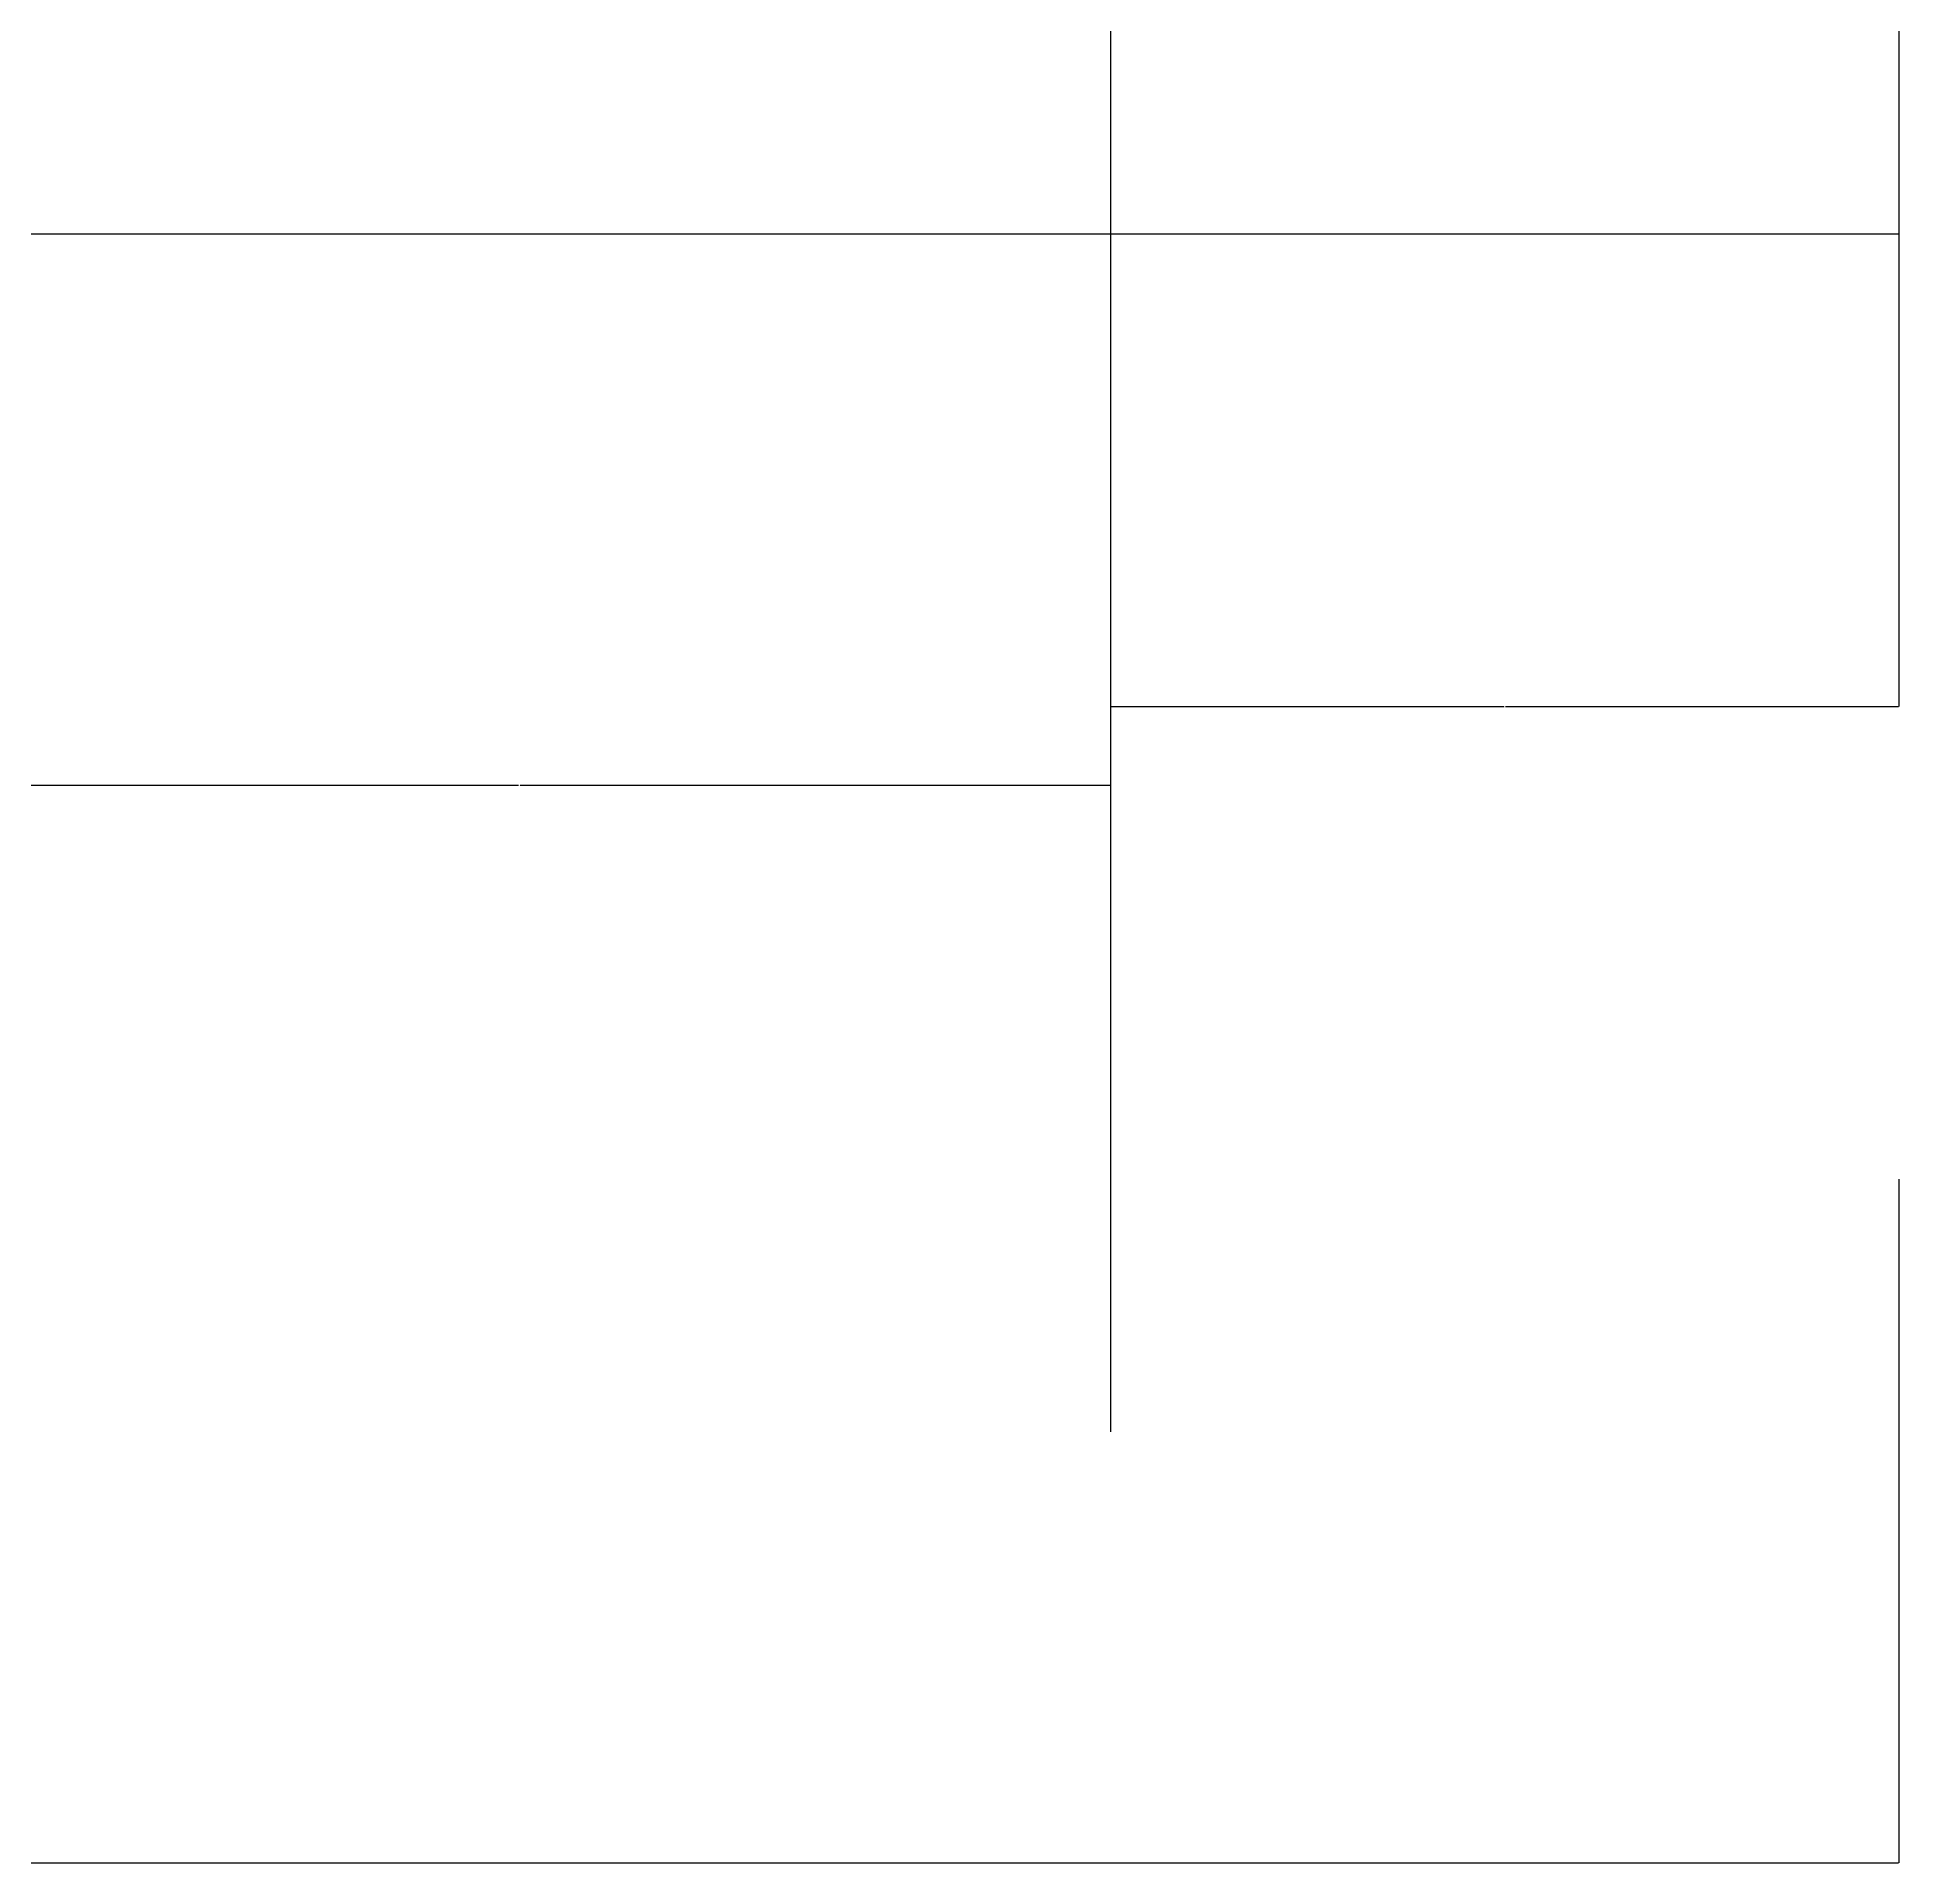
# Model space of a CAD drawing. Header units: metres. Extents: x 5647 to 73999, y 8406 to 50306.
# Drawn here: x 25783 to 26965, y 19114 to 20273 of the extents above; entities that cross this region are included whole.
import ezdxf

# ---------------------------------------------------------------- set-up
doc = ezdxf.new("R2010")
doc.units = ezdxf.units.M
for name, color, linetype in [('AXIS', 9, 'Continuous'), ('CCX', 7, 'Continuous'), ('LIS', 2, 'Continuous')]:
    doc.layers.add(name, color=color, linetype=linetype)
doc.dimstyles.get("Standard").update_dxf_attribs({"dimtxt": 2.5, "dimasz": 2.5, "dimexe": 1.25, "dimexo": 0.625, "dimtad": 1, "dimcen": 2.5, "dimazin": 3, "dimtfac": 1, "dimtmove": 0, "dimatfit": 3})

# ---------------------------------------------------------------- blocks, each defined once
blk = doc.blocks.new('_CLOSEDFILLED')
at = {"color": 0, "linetype": 'BYBLOCK'}
blk.add_solid([(-1, 0.2), (0, 0), (-1, -0.2)], dxfattribs=at)
blk = doc.blocks.new('*D5')
for p, q in [((22962.58, 19548.25), (22962.58, 19114.53)), ((26964.66, 19548.25), (26964.66, 19114.53)), ((22962.83, 19114.53), (24963.12, 19114.53)), ((24964.12, 19114.53), (26964.41, 19114.53))]:
    blk.add_line(p, q)
at = {"layer": 'Defpoints'}
for p in [(22962.58, 19548.25), (26964.66, 19548.25), (22962.58, 19114.53)]:
    blk.add_point(p, dxfattribs=at)
at = {"xscale": 0.25, "yscale": 0.25, "rotation": 180}
blk.add_blockref('_CLOSEDFILLED', (22962.58, 19114.53), dxfattribs=at)
at = {"xscale": 0.25, "yscale": 0.25}
blk.add_blockref('_CLOSEDFILLED', (26964.66, 19114.53), dxfattribs=at)
at = {"insert": (24963.62, 19114.53), "char_height": 1, "attachment_point": 5}
blk.add_mtext('A', dxfattribs=at)
blk = doc.blocks.new('*D76')
for p, q in [((26464.4, 20148.1), (26464.4, 19848.25)), ((26964.66, 20148.1), (26964.66, 19848.25)), ((26464.65, 19848.25), (26714.03, 19848.25)), ((26715.03, 19848.25), (26964.41, 19848.25))]:
    blk.add_line(p, q)
at = {"layer": 'Defpoints'}
for p in [(26464.4, 20148.1), (26964.66, 20148.1), (26464.4, 19848.25)]:
    blk.add_point(p, dxfattribs=at)
at = {"layer": 'CCX', "xscale": 0.25, "yscale": 0.25, "rotation": 180}
blk.add_blockref('_CLOSEDFILLED', (26464.4, 19848.25), dxfattribs=at)
at = {"layer": 'CCX', "xscale": 0.25, "yscale": 0.25}
blk.add_blockref('_CLOSEDFILLED', (26964.66, 19848.25), dxfattribs=at)
at = {"layer": 'CCX', "insert": (26714.53, 19848.25), "char_height": 1, "attachment_point": 5}
blk.add_mtext('c', dxfattribs=at)
blk = doc.blocks.new('*D80')
for p, q in [((25714.01, 20148.1), (25714.01, 19798.25)), ((26464.4, 20148.1), (26464.4, 19798.25)), ((25714.26, 19798.25), (26088.705, 19798.25)), ((26089.705, 19798.25), (26464.15, 19798.25))]:
    blk.add_line(p, q)
at = {"layer": 'Defpoints'}
for p in [(25714.01, 20148.1), (26464.4, 20148.1), (25714.01, 19798.25)]:
    blk.add_point(p, dxfattribs=at)
at = {"layer": 'CCX', "xscale": 0.25, "yscale": 0.25, "rotation": 180}
blk.add_blockref('_CLOSEDFILLED', (25714.01, 19798.25), dxfattribs=at)
at = {"layer": 'CCX', "xscale": 0.25, "yscale": 0.25}
blk.add_blockref('_CLOSEDFILLED', (26464.4, 19798.25), dxfattribs=at)
at = {"layer": 'CCX', "insert": (26089.205, 19798.25), "char_height": 1, "attachment_point": 5}
blk.add_mtext('e', dxfattribs=at)

msp = doc.modelspace()

# ---------------------------------------------------------------- linework, layer by layer
at = {"layer": 'AXIS'}
msp.add_line((26464.4, 23749.96), (26464.4, 19387.99), dxfattribs=at)
at = {"layer": 'LIS'}
for p in [(26964.66, 23749.96), (22962.58, 20148.1)]:
    msp.add_line(p, (26964.66, 20148.1), dxfattribs=at)

# ---------------------------------------------------------------- dimensions: what is measured, and where the dimension line sits
dim = msp.add_linear_dim(base=(22962.58, 19114.53), p1=(22962.58, 19548.25), p2=(26964.66, 19548.25), text='A', dimstyle='Standard')
dim.commit()
dim.dimension.update_dxf_attribs({"geometry": '*D5', "text_midpoint": (24963.62, 19114.53)})
at = {"layer": 'CCX'}
for base, p1, p2, text, picture, middle in [((25714.01, 19798.25), (25714.01, 20148.1), (26464.4, 20148.1), 'e', '*D80', (26089.205, 19798.25)), ((26464.4, 19848.25), (26464.4, 20148.1), (26964.66, 20148.1), 'c', '*D76', (26714.53, 19848.25))]:
    dim = msp.add_linear_dim(base=base, p1=p1, p2=p2, text=text, dimstyle='Standard', dxfattribs=at)
    dim.commit()
    dim.dimension.update_dxf_attribs({"geometry": picture, "text_midpoint": middle})

doc.saveas('drawing.dxf')
